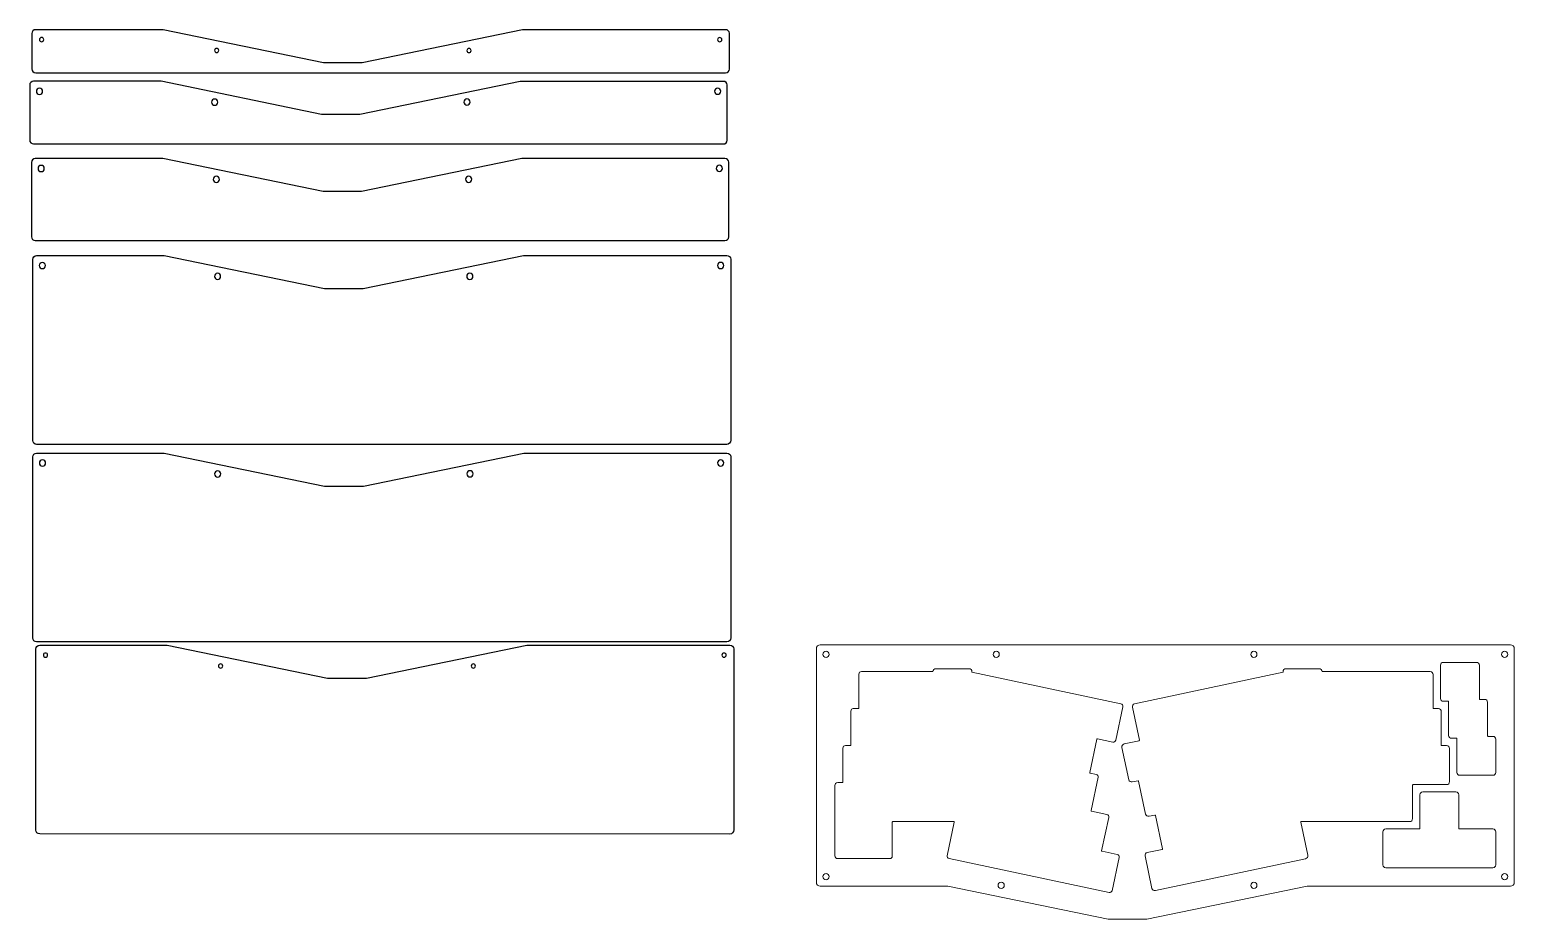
# Model space of a CAD drawing. Header units: centimetres. Extents: x -88.8 to -12.4, y -41.8 to 4.
import ezdxf

# ---------------------------------------------------------------- set-up
doc = ezdxf.new("R2010")
doc.units = ezdxf.units.CM
doc.header["$MEASUREMENT"] = 0
doc.layers.add('Layer 1', color=7, linetype='Continuous')

msp = doc.modelspace()

# ---------------------------------------------------------------- linework, layer by layer
at = {"layer": 'Layer 1', "lineweight": 25}
for points, knots in [([(-72.68833, 2.31883), (-72.68833, 2.31883), (-73.6784, 2.31883), (-73.6784, 2.31883), (-73.6784, 2.31883), (-81.92457, 4.01903), (-81.92457, 4.01903), (-81.92457, 4.01903), (-88.48814, 4.01903), (-88.48814, 4.01903), (-88.5986, 4.01903), (-88.68814, 3.93154), (-88.68814, 3.82109), (-88.68814, 3.82109), (-88.68814, 1.99517), (-88.68814, 1.99517), (-88.68814, 1.88471), (-88.5986, 1.80382), (-88.48814, 1.80379), (-88.48814, 1.80379), (-72.68833, 1.79868), (-72.68833, 1.79868)], [0, 0, 0, 0, 0.14285714, 0.14285714, 0.14285714, 0.28571429, 0.28571429, 0.28571429, 0.42857143, 0.42857143, 0.42857143, 0.57142857, 0.57142857, 0.57142857, 0.71428571, 0.71428571, 0.71428571, 0.85714286, 0.85714286, 0.85714286, 1, 1, 1, 1]), ([(-72.68833, 1.80122), (-72.68833, 1.80122), (-52.99933, 1.79612), (-52.99933, 1.79612), (-52.88887, 1.79612), (-52.79933, 1.8752), (-52.79933, 1.98565), (-52.79933, 1.98565), (-52.79933, 3.83296), (-52.79933, 3.83296), (-52.79933, 3.94342), (-52.88887, 4.01646), (-52.99933, 4.01646), (-52.99933, 4.01646), (-63.45217, 4.01647), (-63.45217, 4.01647), (-63.45217, 4.01647), (-71.69834, 2.31627), (-71.69834, 2.31627), (-71.69834, 2.31627), (-72.68833, 2.31628), (-72.68833, 2.31628)], [0, 0, 0, 0, 0.14285714, 0.14285714, 0.14285714, 0.28571429, 0.28571429, 0.28571429, 0.42857143, 0.42857143, 0.42857143, 0.57142857, 0.57142857, 0.57142857, 0.71428571, 0.71428571, 0.71428571, 0.85714286, 0.85714286, 0.85714286, 1, 1, 1, 1]), ([(-88.18812, 3.39834), (-88.18812, 3.39834), (-88.18812, 3.39834), (-88.18812, 3.39834), (-88.24862, 3.39834), (-88.29812, 3.44784), (-88.29812, 3.50834), (-88.29812, 3.50834), (-88.29812, 3.50834), (-88.29812, 3.50834), (-88.29812, 3.56884), (-88.24862, 3.61834), (-88.18812, 3.61834), (-88.18812, 3.61834), (-88.18812, 3.61834), (-88.18812, 3.61834), (-88.12762, 3.61834), (-88.07812, 3.56884), (-88.07812, 3.50834), (-88.07812, 3.50834), (-88.07812, 3.50834), (-88.07812, 3.50834), (-88.07812, 3.44784), (-88.12762, 3.39834), (-88.18812, 3.39834)], [0, 0, 0, 0, 0.125, 0.125, 0.125, 0.25, 0.25, 0.25, 0.375, 0.375, 0.375, 0.5, 0.5, 0.5, 0.625, 0.625, 0.625, 0.75, 0.75, 0.75, 0.875, 0.875, 0.875, 1, 1, 1, 1]), ([(-79.17839, 2.83863), (-79.17839, 2.83863), (-79.17839, 2.83863), (-79.17839, 2.83863), (-79.23889, 2.83863), (-79.28839, 2.88813), (-79.28839, 2.94863), (-79.28839, 2.94863), (-79.28839, 2.94863), (-79.28839, 2.94863), (-79.28839, 3.00913), (-79.23889, 3.05863), (-79.17839, 3.05863), (-79.17839, 3.05863), (-79.17839, 3.05863), (-79.17839, 3.05863), (-79.11789, 3.05863), (-79.06839, 3.00913), (-79.06839, 2.94863), (-79.06839, 2.94863), (-79.06839, 2.94863), (-79.06839, 2.94863), (-79.06839, 2.88813), (-79.11789, 2.83863), (-79.17839, 2.83863)], [0, 0, 0, 0, 0.125, 0.125, 0.125, 0.25, 0.25, 0.25, 0.375, 0.375, 0.375, 0.5, 0.5, 0.5, 0.625, 0.625, 0.625, 0.75, 0.75, 0.75, 0.875, 0.875, 0.875, 1, 1, 1, 1]), ([(-66.19833, 2.83607), (-66.19833, 2.83607), (-66.19833, 2.83607), (-66.19833, 2.83607), (-66.25883, 2.83607), (-66.30833, 2.88557), (-66.30833, 2.94607), (-66.30833, 2.94607), (-66.30833, 2.94607), (-66.30833, 2.94607), (-66.30833, 3.00656), (-66.25883, 3.05606), (-66.19833, 3.05606), (-66.19833, 3.05606), (-66.19833, 3.05607), (-66.19833, 3.05607), (-66.13783, 3.05607), (-66.08833, 3.00657), (-66.08833, 2.94607), (-66.08833, 2.94607), (-66.08833, 2.94607), (-66.08833, 2.94607), (-66.08833, 2.88558), (-66.13783, 2.83608), (-66.19833, 2.83608), (-66.19833, 2.83608), (-66.19833, 2.83607), (-66.19833, 2.83607)], [0, 0, 0, 0, 0.11111111, 0.11111111, 0.11111111, 0.22222222, 0.22222222, 0.22222222, 0.33333333, 0.33333333, 0.33333333, 0.44444444, 0.44444444, 0.44444444, 0.55555556, 0.55555556, 0.55555556, 0.66666667, 0.66666667, 0.66666667, 0.77777778, 0.77777778, 0.77777778, 0.88888889, 0.88888889, 0.88888889, 1, 1, 1, 1]), ([(-53.29932, 3.39578), (-53.29932, 3.39578), (-53.29932, 3.39578), (-53.29932, 3.39578), (-53.35982, 3.39578), (-53.40932, 3.44528), (-53.40932, 3.50578), (-53.40932, 3.50578), (-53.40932, 3.50578), (-53.40932, 3.50578), (-53.40932, 3.56628), (-53.35982, 3.61578), (-53.29932, 3.61578), (-53.29932, 3.61578), (-53.29932, 3.61578), (-53.29932, 3.61578), (-53.23882, 3.61578), (-53.18932, 3.56628), (-53.18932, 3.50578), (-53.18932, 3.50578), (-53.18932, 3.50578), (-53.18932, 3.50578), (-53.18932, 3.44528), (-53.23882, 3.39578), (-53.29932, 3.39578)], [0, 0, 0, 0, 0.125, 0.125, 0.125, 0.25, 0.25, 0.25, 0.375, 0.375, 0.375, 0.5, 0.5, 0.5, 0.625, 0.625, 0.625, 0.75, 0.75, 0.75, 0.875, 0.875, 0.875, 1, 1, 1, 1]), ([(-72.80019, -0.33979), (-72.80019, -0.33979), (-73.78926, -0.33978), (-73.78926, -0.33978), (-73.78926, -0.33978), (-82.03543, 1.36042), (-82.03543, 1.36042), (-82.03543, 1.36042), (-88.599, 1.36042), (-88.599, 1.36042), (-88.70946, 1.36042), (-88.799, 1.27293), (-88.799, 1.16248), (-88.799, 1.16248), (-88.799, -1.66348), (-88.799, -1.66348), (-88.799, -1.77394), (-88.70946, -1.85476), (-88.599, -1.85479), (-88.599, -1.85479), (-72.80019, -1.85988), (-72.80019, -1.85988)], [0, 0, 0, 0, 0.14285714, 0.14285714, 0.14285714, 0.28571429, 0.28571429, 0.28571429, 0.42857143, 0.42857143, 0.42857143, 0.57142857, 0.57142857, 0.57142857, 0.71428571, 0.71428571, 0.71428571, 0.85714286, 0.85714286, 0.85714286, 1, 1, 1, 1]), ([(-88.29483, 0.68836), (-88.29483, 0.68836), (-88.29483, 0.68836), (-88.29483, 0.68836), (-88.38283, 0.68836), (-88.45483, 0.76036), (-88.45483, 0.84836), (-88.45483, 0.84836), (-88.45483, 0.84836), (-88.45483, 0.84836), (-88.45483, 0.93636), (-88.38283, 1.00836), (-88.29483, 1.00836), (-88.29483, 1.00836), (-88.29483, 1.00836), (-88.29483, 1.00836), (-88.20683, 1.00836), (-88.13483, 0.93636), (-88.13483, 0.84836), (-88.13483, 0.84836), (-88.13483, 0.84836), (-88.13483, 0.84836), (-88.13483, 0.76036), (-88.20683, 0.68836), (-88.29483, 0.68836)], [0, 0, 0, 0, 0.125, 0.125, 0.125, 0.25, 0.25, 0.25, 0.375, 0.375, 0.375, 0.5, 0.5, 0.5, 0.625, 0.625, 0.625, 0.75, 0.75, 0.75, 0.875, 0.875, 0.875, 1, 1, 1, 1]), ([(-72.80251, -1.85787), (-72.80251, -1.85787), (-53.11351, -1.86297), (-53.11351, -1.86297), (-53.00305, -1.86297), (-52.91351, -1.78635), (-52.91351, -1.67589), (-52.91351, -1.67589), (-52.91351, 1.17384), (-52.91351, 1.17384), (-52.91351, 1.2843), (-53.00305, 1.35734), (-53.11351, 1.35734), (-53.11351, 1.35734), (-63.56635, 1.35734), (-63.56635, 1.35734), (-63.56635, 1.35734), (-71.81252, -0.34286), (-71.81252, -0.34286), (-71.81252, -0.34286), (-72.80251, -0.34286), (-72.80251, -0.34286)], [0, 0, 0, 0, 0.14285714, 0.14285714, 0.14285714, 0.28571429, 0.28571429, 0.28571429, 0.42857143, 0.42857143, 0.42857143, 0.57142857, 0.57142857, 0.57142857, 0.71428571, 0.71428571, 0.71428571, 0.85714286, 0.85714286, 0.85714286, 1, 1, 1, 1]), ([(-53.40615, 0.69152), (-53.40615, 0.69152), (-53.40615, 0.69152), (-53.40615, 0.69152), (-53.49415, 0.69152), (-53.56615, 0.76352), (-53.56615, 0.85152), (-53.56615, 0.85152), (-53.56615, 0.85152), (-53.56615, 0.85152), (-53.56615, 0.93952), (-53.49415, 1.01152), (-53.40615, 1.01152), (-53.40615, 1.01152), (-53.40615, 1.01152), (-53.40615, 1.01152), (-53.31815, 1.01152), (-53.24615, 0.93952), (-53.24615, 0.85152), (-53.24615, 0.85152), (-53.24615, 0.85152), (-53.24615, 0.85152), (-53.24615, 0.76352), (-53.31815, 0.69152), (-53.40615, 0.69152)], [0, 0, 0, 0, 0.125, 0.125, 0.125, 0.25, 0.25, 0.25, 0.375, 0.375, 0.375, 0.5, 0.5, 0.5, 0.625, 0.625, 0.625, 0.75, 0.75, 0.75, 0.875, 0.875, 0.875, 1, 1, 1, 1]), ([(-79.2851, 0.12865), (-79.2851, 0.12865), (-79.2851, 0.12865), (-79.2851, 0.12865), (-79.3731, 0.12865), (-79.4451, 0.20065), (-79.4451, 0.28865), (-79.4451, 0.28865), (-79.4451, 0.28865), (-79.4451, 0.28865), (-79.4451, 0.37665), (-79.3731, 0.44865), (-79.2851, 0.44865), (-79.2851, 0.44865), (-79.2851, 0.44865), (-79.2851, 0.44865), (-79.1971, 0.44865), (-79.1251, 0.37665), (-79.1251, 0.28865), (-79.1251, 0.28865), (-79.1251, 0.28865), (-79.1251, 0.28865), (-79.1251, 0.20065), (-79.1971, 0.12865), (-79.2851, 0.12865)], [0, 0, 0, 0, 0.125, 0.125, 0.125, 0.25, 0.25, 0.25, 0.375, 0.375, 0.375, 0.5, 0.5, 0.5, 0.625, 0.625, 0.625, 0.75, 0.75, 0.75, 0.875, 0.875, 0.875, 1, 1, 1, 1]), ([(-66.30516, 0.13181), (-66.30516, 0.13181), (-66.30516, 0.13181), (-66.30516, 0.13181), (-66.39316, 0.13181), (-66.46516, 0.20381), (-66.46516, 0.29181), (-66.46516, 0.29181), (-66.46516, 0.29181), (-66.46516, 0.29181), (-66.46516, 0.37981), (-66.39316, 0.45181), (-66.30516, 0.45181), (-66.30516, 0.45181), (-66.30516, 0.45181), (-66.30516, 0.45181), (-66.21716, 0.45181), (-66.14516, 0.37981), (-66.14516, 0.29181), (-66.14516, 0.29181), (-66.14516, 0.29181), (-66.14516, 0.29181), (-66.14516, 0.20381), (-66.21716, 0.13181), (-66.30516, 0.13181)], [0, 0, 0, 0, 0.125, 0.125, 0.125, 0.25, 0.25, 0.25, 0.375, 0.375, 0.375, 0.5, 0.5, 0.5, 0.625, 0.625, 0.625, 0.75, 0.75, 0.75, 0.875, 0.875, 0.875, 1, 1, 1, 1]), ([(-72.71294, -4.31499), (-72.71294, -4.31499), (-73.70203, -4.31499), (-73.70203, -4.31499), (-73.70203, -4.31499), (-81.9482, -2.6148), (-81.9482, -2.6148), (-81.9482, -2.6148), (-88.51177, -2.6148), (-88.51177, -2.6148), (-88.62223, -2.6148), (-88.71177, -2.70229), (-88.71177, -2.81274), (-88.71177, -2.81274), (-88.71177, -6.63873), (-88.71177, -6.63873), (-88.71177, -6.74919), (-88.62223, -6.83), (-88.51177, -6.83003), (-88.51177, -6.83003), (-72.71294, -6.83513), (-72.71294, -6.83513)], [0, 0, 0, 0, 0.14285714, 0.14285714, 0.14285714, 0.28571429, 0.28571429, 0.28571429, 0.42857143, 0.42857143, 0.42857143, 0.57142857, 0.57142857, 0.57142857, 0.71428571, 0.71428571, 0.71428571, 0.85714286, 0.85714286, 0.85714286, 1, 1, 1, 1]), ([(-88.20759, -3.28686), (-88.20759, -3.28686), (-88.20759, -3.28686), (-88.20759, -3.28686), (-88.29559, -3.28686), (-88.36759, -3.21486), (-88.36759, -3.12686), (-88.36759, -3.12686), (-88.36759, -3.12686), (-88.36759, -3.12686), (-88.36759, -3.03886), (-88.29559, -2.96686), (-88.20759, -2.96686), (-88.20759, -2.96686), (-88.20759, -2.96686), (-88.20759, -2.96686), (-88.11959, -2.96686), (-88.04759, -3.03886), (-88.04759, -3.12686), (-88.04759, -3.12686), (-88.04759, -3.12686), (-88.04759, -3.12686), (-88.04759, -3.21486), (-88.11959, -3.28686), (-88.20759, -3.28686)], [0, 0, 0, 0, 0.125, 0.125, 0.125, 0.25, 0.25, 0.25, 0.375, 0.375, 0.375, 0.5, 0.5, 0.5, 0.625, 0.625, 0.625, 0.75, 0.75, 0.75, 0.875, 0.875, 0.875, 1, 1, 1, 1]), ([(-72.71294, -6.83513), (-72.71294, -6.83513), (-53.03274, -6.83606), (-53.03274, -6.83606), (-52.92228, -6.83606), (-52.83274, -6.75942), (-52.83274, -6.64896), (-52.83274, -6.64896), (-52.83274, -2.79922), (-52.83274, -2.79922), (-52.83274, -2.68876), (-52.92228, -2.61572), (-53.03274, -2.61572), (-53.03274, -2.61572), (-63.48559, -2.61572), (-63.48559, -2.61572), (-63.48559, -2.61572), (-71.73176, -4.31592), (-71.73176, -4.31592), (-71.73176, -4.31592), (-72.72389, -4.31499), (-72.72389, -4.31499)], [0, 0, 0, 0, 0.14285714, 0.14285714, 0.14285714, 0.28571429, 0.28571429, 0.28571429, 0.42857143, 0.42857143, 0.42857143, 0.57142857, 0.57142857, 0.57142857, 0.71428571, 0.71428571, 0.71428571, 0.85714286, 0.85714286, 0.85714286, 1, 1, 1, 1]), ([(-53.31891, -3.2837), (-53.31891, -3.2837), (-53.31891, -3.2837), (-53.31891, -3.2837), (-53.40691, -3.2837), (-53.47891, -3.2117), (-53.47891, -3.1237), (-53.47891, -3.1237), (-53.47891, -3.1237), (-53.47891, -3.1237), (-53.47891, -3.0357), (-53.40691, -2.9637), (-53.31891, -2.9637), (-53.31891, -2.9637), (-53.31891, -2.9637), (-53.31891, -2.9637), (-53.23091, -2.9637), (-53.15891, -3.0357), (-53.15891, -3.1237), (-53.15891, -3.1237), (-53.15891, -3.1237), (-53.15891, -3.1237), (-53.15891, -3.2117), (-53.23091, -3.2837), (-53.31891, -3.2837)], [0, 0, 0, 0, 0.125, 0.125, 0.125, 0.25, 0.25, 0.25, 0.375, 0.375, 0.375, 0.5, 0.5, 0.5, 0.625, 0.625, 0.625, 0.75, 0.75, 0.75, 0.875, 0.875, 0.875, 1, 1, 1, 1]), ([(-79.19786, -3.84657), (-79.19786, -3.84657), (-79.19786, -3.84657), (-79.19786, -3.84657), (-79.28586, -3.84657), (-79.35786, -3.77457), (-79.35786, -3.68657), (-79.35786, -3.68657), (-79.35786, -3.68657), (-79.35786, -3.68657), (-79.35786, -3.59857), (-79.28586, -3.52657), (-79.19786, -3.52657), (-79.19786, -3.52657), (-79.19786, -3.52657), (-79.19786, -3.52657), (-79.10986, -3.52657), (-79.03786, -3.59857), (-79.03786, -3.68657), (-79.03786, -3.68657), (-79.03786, -3.68657), (-79.03786, -3.68657), (-79.03786, -3.77457), (-79.10986, -3.84657), (-79.19786, -3.84657)], [0, 0, 0, 0, 0.125, 0.125, 0.125, 0.25, 0.25, 0.25, 0.375, 0.375, 0.375, 0.5, 0.5, 0.5, 0.625, 0.625, 0.625, 0.75, 0.75, 0.75, 0.875, 0.875, 0.875, 1, 1, 1, 1]), ([(-66.21792, -3.84341), (-66.21792, -3.84341), (-66.21792, -3.84341), (-66.21792, -3.84341), (-66.30592, -3.84341), (-66.37792, -3.77141), (-66.37792, -3.68341), (-66.37792, -3.68341), (-66.37792, -3.68341), (-66.37792, -3.68341), (-66.37792, -3.59541), (-66.30592, -3.52341), (-66.21792, -3.52341), (-66.21792, -3.52341), (-66.21792, -3.52341), (-66.21792, -3.52341), (-66.12992, -3.52341), (-66.05792, -3.59541), (-66.05792, -3.68341), (-66.05792, -3.68341), (-66.05792, -3.68341), (-66.05792, -3.68341), (-66.05792, -3.77141), (-66.12992, -3.84341), (-66.21792, -3.84341)], [0, 0, 0, 0, 0.125, 0.125, 0.125, 0.25, 0.25, 0.25, 0.375, 0.375, 0.375, 0.5, 0.5, 0.5, 0.625, 0.625, 0.625, 0.75, 0.75, 0.75, 0.875, 0.875, 0.875, 1, 1, 1, 1]), ([(-52.93579, -17.33164), (-52.82533, -17.33166), (-52.73579, -17.22746), (-52.73579, -17.117), (-52.73579, -17.117), (-52.73579, -7.79477), (-52.73579, -7.79477), (-52.73579, -7.68431), (-52.82533, -7.61127), (-52.93579, -7.61127), (-52.93579, -7.61127), (-63.38863, -7.61126), (-63.38863, -7.61126), (-63.38863, -7.61126), (-71.6348, -9.31146), (-71.6348, -9.31146), (-71.6348, -9.31146), (-73.6348, -9.31146), (-73.6348, -9.31146), (-73.6348, -9.31146), (-81.88097, -7.61126), (-81.88097, -7.61126), (-81.88097, -7.61126), (-88.44453, -7.61126), (-88.44453, -7.61126), (-88.55499, -7.61126), (-88.64453, -7.69875), (-88.64453, -7.8092), (-88.64453, -7.8092), (-88.64453, -17.12562), (-88.64453, -17.12562), (-88.64453, -17.23608), (-88.55499, -17.32652), (-88.44453, -17.32654), (-88.44453, -17.32654), (-52.93579, -17.33164), (-52.93579, -17.33164)], [0, 0, 0, 0, 0.08333333, 0.08333333, 0.08333333, 0.16666667, 0.16666667, 0.16666667, 0.25, 0.25, 0.25, 0.33333333, 0.33333333, 0.33333333, 0.41666667, 0.41666667, 0.41666667, 0.5, 0.5, 0.5, 0.58333333, 0.58333333, 0.58333333, 0.66666667, 0.66666667, 0.66666667, 0.75, 0.75, 0.75, 0.83333333, 0.83333333, 0.83333333, 0.91666667, 0.91666667, 0.91666667, 1, 1, 1, 1]), ([(-88.14452, -8.28195), (-88.14452, -8.28195), (-88.14452, -8.28195), (-88.14452, -8.28195), (-88.23252, -8.28195), (-88.30452, -8.20995), (-88.30452, -8.12195), (-88.30452, -8.12195), (-88.30452, -8.12195), (-88.30452, -8.12195), (-88.30452, -8.03395), (-88.23252, -7.96195), (-88.14452, -7.96195), (-88.14452, -7.96195), (-88.14452, -7.96195), (-88.14452, -7.96195), (-88.05652, -7.96195), (-87.98452, -8.03395), (-87.98452, -8.12195), (-87.98452, -8.12195), (-87.98452, -8.12195), (-87.98452, -8.12195), (-87.98452, -8.20995), (-88.05652, -8.28195), (-88.14452, -8.28195)], [0, 0, 0, 0, 0.125, 0.125, 0.125, 0.25, 0.25, 0.25, 0.375, 0.375, 0.375, 0.5, 0.5, 0.5, 0.625, 0.625, 0.625, 0.75, 0.75, 0.75, 0.875, 0.875, 0.875, 1, 1, 1, 1]), ([(-53.25584, -8.27879), (-53.25584, -8.27879), (-53.25584, -8.27879), (-53.25584, -8.27879), (-53.34384, -8.27879), (-53.41584, -8.20679), (-53.41584, -8.11879), (-53.41584, -8.11879), (-53.41584, -8.11879), (-53.41584, -8.11879), (-53.41584, -8.03079), (-53.34384, -7.95879), (-53.25584, -7.95879), (-53.25584, -7.95879), (-53.25584, -7.95879), (-53.25584, -7.95879), (-53.16784, -7.95879), (-53.09584, -8.03079), (-53.09584, -8.11879), (-53.09584, -8.11879), (-53.09584, -8.11879), (-53.09584, -8.11879), (-53.09584, -8.20679), (-53.16784, -8.27879), (-53.25584, -8.27879)], [0, 0, 0, 0, 0.125, 0.125, 0.125, 0.25, 0.25, 0.25, 0.375, 0.375, 0.375, 0.5, 0.5, 0.5, 0.625, 0.625, 0.625, 0.75, 0.75, 0.75, 0.875, 0.875, 0.875, 1, 1, 1, 1]), ([(-79.13479, -8.84166), (-79.13479, -8.84166), (-79.13479, -8.84166), (-79.13479, -8.84166), (-79.22279, -8.84166), (-79.29479, -8.76966), (-79.29479, -8.68166), (-79.29479, -8.68166), (-79.29479, -8.68166), (-79.29479, -8.68166), (-79.29479, -8.59366), (-79.22279, -8.52166), (-79.13479, -8.52166), (-79.13479, -8.52166), (-79.13479, -8.52166), (-79.13479, -8.52166), (-79.04679, -8.52166), (-78.97479, -8.59366), (-78.97479, -8.68166), (-78.97479, -8.68166), (-78.97479, -8.68166), (-78.97479, -8.68166), (-78.97479, -8.76966), (-79.04679, -8.84166), (-79.13479, -8.84166)], [0, 0, 0, 0, 0.125, 0.125, 0.125, 0.25, 0.25, 0.25, 0.375, 0.375, 0.375, 0.5, 0.5, 0.5, 0.625, 0.625, 0.625, 0.75, 0.75, 0.75, 0.875, 0.875, 0.875, 1, 1, 1, 1]), ([(-66.15485, -8.8385), (-66.15485, -8.8385), (-66.15485, -8.8385), (-66.15485, -8.8385), (-66.24285, -8.8385), (-66.31485, -8.7665), (-66.31485, -8.6785), (-66.31485, -8.6785), (-66.31485, -8.6785), (-66.31485, -8.6785), (-66.31485, -8.5905), (-66.24285, -8.5185), (-66.15485, -8.5185), (-66.15485, -8.5185), (-66.15485, -8.5185), (-66.15485, -8.5185), (-66.06685, -8.5185), (-65.99485, -8.5905), (-65.99485, -8.6785), (-65.99485, -8.6785), (-65.99485, -8.6785), (-65.99485, -8.6785), (-65.99485, -8.7665), (-66.06685, -8.8385), (-66.15485, -8.8385)], [0, 0, 0, 0, 0.125, 0.125, 0.125, 0.25, 0.25, 0.25, 0.375, 0.375, 0.375, 0.5, 0.5, 0.5, 0.625, 0.625, 0.625, 0.75, 0.75, 0.75, 0.875, 0.875, 0.875, 1, 1, 1, 1]), ([(-52.93148, -27.49763), (-52.82102, -27.49765), (-52.73148, -27.39345), (-52.73148, -27.28299), (-52.73148, -27.28299), (-52.73148, -17.96077), (-52.73148, -17.96077), (-52.73148, -17.85031), (-52.82102, -17.77727), (-52.93148, -17.77727), (-52.93148, -17.77727), (-63.38432, -17.77727), (-63.38432, -17.77727), (-63.38432, -17.77727), (-71.63049, -19.47747), (-71.63049, -19.47747), (-71.63049, -19.47747), (-73.63048, -19.47747), (-73.63048, -19.47747), (-73.63048, -19.47747), (-81.87665, -17.77727), (-81.87665, -17.77727), (-81.87665, -17.77727), (-88.44022, -17.77727), (-88.44022, -17.77727), (-88.55068, -17.77727), (-88.64022, -17.86476), (-88.64022, -17.97521), (-88.64022, -17.97521), (-88.64022, -27.29162), (-88.64022, -27.29162), (-88.64022, -27.40208), (-88.55068, -27.49252), (-88.44022, -27.49254), (-88.44022, -27.49254), (-52.93148, -27.49763), (-52.93148, -27.49763)], [0, 0, 0, 0, 0.08333333, 0.08333333, 0.08333333, 0.16666667, 0.16666667, 0.16666667, 0.25, 0.25, 0.25, 0.33333333, 0.33333333, 0.33333333, 0.41666667, 0.41666667, 0.41666667, 0.5, 0.5, 0.5, 0.58333333, 0.58333333, 0.58333333, 0.66666667, 0.66666667, 0.66666667, 0.75, 0.75, 0.75, 0.83333333, 0.83333333, 0.83333333, 0.91666667, 0.91666667, 0.91666667, 1, 1, 1, 1]), ([(-88.1402, -18.44795), (-88.1402, -18.44795), (-88.1402, -18.44795), (-88.1402, -18.44795), (-88.2282, -18.44795), (-88.3002, -18.37595), (-88.3002, -18.28795), (-88.3002, -18.28795), (-88.3002, -18.28795), (-88.3002, -18.28795), (-88.3002, -18.19995), (-88.2282, -18.12795), (-88.1402, -18.12795), (-88.1402, -18.12795), (-88.1402, -18.12795), (-88.1402, -18.12795), (-88.0522, -18.12795), (-87.9802, -18.19995), (-87.9802, -18.28795), (-87.9802, -18.28795), (-87.9802, -18.28795), (-87.9802, -18.28795), (-87.9802, -18.37595), (-88.0522, -18.44795), (-88.1402, -18.44795)], [0, 0, 0, 0, 0.125, 0.125, 0.125, 0.25, 0.25, 0.25, 0.375, 0.375, 0.375, 0.5, 0.5, 0.5, 0.625, 0.625, 0.625, 0.75, 0.75, 0.75, 0.875, 0.875, 0.875, 1, 1, 1, 1]), ([(-53.25152, -18.44479), (-53.25152, -18.44479), (-53.25152, -18.44479), (-53.25152, -18.44479), (-53.33952, -18.44479), (-53.41152, -18.37279), (-53.41152, -18.28479), (-53.41152, -18.28479), (-53.41152, -18.28479), (-53.41152, -18.28479), (-53.41152, -18.19679), (-53.33952, -18.12479), (-53.25152, -18.12479), (-53.25152, -18.12479), (-53.25152, -18.12479), (-53.25152, -18.12479), (-53.16352, -18.12479), (-53.09152, -18.19679), (-53.09152, -18.28479), (-53.09152, -18.28479), (-53.09152, -18.28479), (-53.09152, -18.28479), (-53.09152, -18.37279), (-53.16352, -18.44479), (-53.25152, -18.44479)], [0, 0, 0, 0, 0.125, 0.125, 0.125, 0.25, 0.25, 0.25, 0.375, 0.375, 0.375, 0.5, 0.5, 0.5, 0.625, 0.625, 0.625, 0.75, 0.75, 0.75, 0.875, 0.875, 0.875, 1, 1, 1, 1]), ([(-79.13047, -19.00766), (-79.13047, -19.00766), (-79.13047, -19.00766), (-79.13047, -19.00766), (-79.21847, -19.00766), (-79.29047, -18.93566), (-79.29047, -18.84766), (-79.29047, -18.84766), (-79.29047, -18.84766), (-79.29047, -18.84766), (-79.29047, -18.75966), (-79.21847, -18.68766), (-79.13047, -18.68766), (-79.13047, -18.68766), (-79.13047, -18.68766), (-79.13047, -18.68766), (-79.04247, -18.68766), (-78.97047, -18.75966), (-78.97047, -18.84766), (-78.97047, -18.84766), (-78.97047, -18.84766), (-78.97047, -18.84766), (-78.97047, -18.93566), (-79.04247, -19.00766), (-79.13047, -19.00766)], [0, 0, 0, 0, 0.125, 0.125, 0.125, 0.25, 0.25, 0.25, 0.375, 0.375, 0.375, 0.5, 0.5, 0.5, 0.625, 0.625, 0.625, 0.75, 0.75, 0.75, 0.875, 0.875, 0.875, 1, 1, 1, 1]), ([(-66.15053, -19.0045), (-66.15053, -19.0045), (-66.15053, -19.0045), (-66.15053, -19.0045), (-66.23853, -19.0045), (-66.31053, -18.9325), (-66.31053, -18.8445), (-66.31053, -18.8445), (-66.31053, -18.8445), (-66.31053, -18.8445), (-66.31053, -18.7565), (-66.23853, -18.6845), (-66.15053, -18.6845), (-66.15053, -18.6845), (-66.15053, -18.6845), (-66.15053, -18.6845), (-66.06253, -18.6845), (-65.99053, -18.7565), (-65.99053, -18.8445), (-65.99053, -18.8445), (-65.99053, -18.8445), (-65.99053, -18.8445), (-65.99053, -18.9325), (-66.06253, -19.0045), (-66.15053, -19.0045)], [0, 0, 0, 0, 0.125, 0.125, 0.125, 0.25, 0.25, 0.25, 0.375, 0.375, 0.375, 0.5, 0.5, 0.5, 0.625, 0.625, 0.625, 0.75, 0.75, 0.75, 0.875, 0.875, 0.875, 1, 1, 1, 1]), ([(-52.77705, -37.38706), (-52.66659, -37.38708), (-52.57705, -37.28288), (-52.57705, -37.17242), (-52.57705, -37.17242), (-52.57705, -27.85019), (-52.57705, -27.85019), (-52.57705, -27.73973), (-52.66659, -27.66669), (-52.77705, -27.66669), (-52.77705, -27.66669), (-63.22989, -27.66669), (-63.22989, -27.66669), (-63.22989, -27.66669), (-71.47606, -29.36689), (-71.47606, -29.36689), (-71.47606, -29.36689), (-73.47605, -29.36689), (-73.47605, -29.36689), (-73.47605, -29.36689), (-81.72222, -27.66669), (-81.72222, -27.66669), (-81.72222, -27.66669), (-88.28579, -27.66669), (-88.28579, -27.66669), (-88.39625, -27.66669), (-88.48579, -27.75418), (-88.48579, -27.86463), (-88.48579, -27.86463), (-88.48579, -37.18105), (-88.48579, -37.18105), (-88.48579, -37.29151), (-88.39625, -37.38195), (-88.28579, -37.38197), (-88.28579, -37.38197), (-52.77705, -37.38706), (-52.77705, -37.38706)], [0, 0, 0, 0, 0.08333333, 0.08333333, 0.08333333, 0.16666667, 0.16666667, 0.16666667, 0.25, 0.25, 0.25, 0.33333333, 0.33333333, 0.33333333, 0.41666667, 0.41666667, 0.41666667, 0.5, 0.5, 0.5, 0.58333333, 0.58333333, 0.58333333, 0.66666667, 0.66666667, 0.66666667, 0.75, 0.75, 0.75, 0.83333333, 0.83333333, 0.83333333, 0.91666667, 0.91666667, 0.91666667, 1, 1, 1, 1]), ([(-87.98577, -28.28737), (-87.98577, -28.28737), (-87.98577, -28.28737), (-87.98577, -28.28737), (-88.04627, -28.28737), (-88.09577, -28.23787), (-88.09577, -28.17737), (-88.09577, -28.17737), (-88.09577, -28.17737), (-88.09577, -28.17737), (-88.09577, -28.11687), (-88.04627, -28.06737), (-87.98577, -28.06737), (-87.98577, -28.06737), (-87.98577, -28.06737), (-87.98577, -28.06737), (-87.92527, -28.06737), (-87.87577, -28.11687), (-87.87577, -28.17737), (-87.87577, -28.17737), (-87.87577, -28.17737), (-87.87577, -28.17737), (-87.87577, -28.23787), (-87.92527, -28.28737), (-87.98577, -28.28737)], [0, 0, 0, 0, 0.125, 0.125, 0.125, 0.25, 0.25, 0.25, 0.375, 0.375, 0.375, 0.5, 0.5, 0.5, 0.625, 0.625, 0.625, 0.75, 0.75, 0.75, 0.875, 0.875, 0.875, 1, 1, 1, 1]), ([(-53.07704, -28.28737), (-53.07704, -28.28737), (-53.07704, -28.28737), (-53.07704, -28.28737), (-53.13754, -28.28737), (-53.18704, -28.23787), (-53.18704, -28.17737), (-53.18704, -28.17737), (-53.18704, -28.17737), (-53.18704, -28.17737), (-53.18704, -28.11687), (-53.13754, -28.06737), (-53.07704, -28.06737), (-53.07704, -28.06737), (-53.07704, -28.06737), (-53.07704, -28.06737), (-53.01654, -28.06737), (-52.96704, -28.11687), (-52.96704, -28.17737), (-52.96704, -28.17737), (-52.96704, -28.17737), (-52.96704, -28.17737), (-52.96704, -28.23787), (-53.01654, -28.28737), (-53.07704, -28.28737)], [0, 0, 0, 0, 0.125, 0.125, 0.125, 0.25, 0.25, 0.25, 0.375, 0.375, 0.375, 0.5, 0.5, 0.5, 0.625, 0.625, 0.625, 0.75, 0.75, 0.75, 0.875, 0.875, 0.875, 1, 1, 1, 1]), ([(-78.97604, -28.84708), (-78.97604, -28.84708), (-78.97604, -28.84708), (-78.97604, -28.84708), (-79.03654, -28.84708), (-79.08604, -28.79758), (-79.08604, -28.73708), (-79.08604, -28.73708), (-79.08604, -28.73708), (-79.08604, -28.73708), (-79.08604, -28.67658), (-79.03654, -28.62708), (-78.97604, -28.62708), (-78.97604, -28.62708), (-78.97604, -28.62708), (-78.97604, -28.62708), (-78.91554, -28.62708), (-78.86604, -28.67658), (-78.86604, -28.73708), (-78.86604, -28.73708), (-78.86604, -28.73708), (-78.86604, -28.73708), (-78.86604, -28.79758), (-78.91554, -28.84708), (-78.97604, -28.84708)], [0, 0, 0, 0, 0.125, 0.125, 0.125, 0.25, 0.25, 0.25, 0.375, 0.375, 0.375, 0.5, 0.5, 0.5, 0.625, 0.625, 0.625, 0.75, 0.75, 0.75, 0.875, 0.875, 0.875, 1, 1, 1, 1]), ([(-65.97604, -28.84708), (-65.97604, -28.84708), (-65.97604, -28.84708), (-65.97604, -28.84708), (-66.03654, -28.84708), (-66.08604, -28.79758), (-66.08604, -28.73708), (-66.08604, -28.73708), (-66.08604, -28.73708), (-66.08604, -28.73708), (-66.08604, -28.67658), (-66.03654, -28.62708), (-65.97604, -28.62708), (-65.97604, -28.62708), (-65.97604, -28.62708), (-65.97604, -28.62708), (-65.91554, -28.62708), (-65.86604, -28.67658), (-65.86604, -28.73708), (-65.86604, -28.73708), (-65.86604, -28.73708), (-65.86604, -28.73708), (-65.86604, -28.79758), (-65.91554, -28.84708), (-65.97604, -28.84708)], [0, 0, 0, 0, 0.125, 0.125, 0.125, 0.25, 0.25, 0.25, 0.375, 0.375, 0.375, 0.5, 0.5, 0.5, 0.625, 0.625, 0.625, 0.75, 0.75, 0.75, 0.875, 0.875, 0.875, 1, 1, 1, 1])]:
    msp.add_open_spline(points, degree=3, knots=knots, dxfattribs=at)
at = {"layer": 'Layer 1', "lineweight": 9}
for points, knots in [([(-12.61988, -27.63942), (-12.50942, -27.63942), (-12.41988, -27.72896), (-12.41988, -27.83942), (-12.41988, -27.83942), (-12.41988, -39.87517), (-12.41988, -39.87517), (-12.41988, -39.98563), (-12.50942, -40.07517), (-12.61988, -40.07517), (-12.61988, -40.07517), (-23.07272, -40.07517), (-23.07272, -40.07517), (-23.07272, -40.07517), (-31.31887, -41.77537), (-31.31887, -41.77537), (-31.31887, -41.77537), (-33.31887, -41.77537), (-33.31887, -41.77537), (-33.31887, -41.77537), (-41.56504, -40.07517), (-41.56504, -40.07517), (-41.56504, -40.07517), (-48.12861, -40.07517), (-48.12861, -40.07517), (-48.23907, -40.07517), (-48.32861, -39.98563), (-48.32861, -39.87517), (-48.32861, -39.87517), (-48.32861, -27.83942), (-48.32861, -27.83942), (-48.32861, -27.72896), (-48.23907, -27.63942), (-48.12861, -27.63942), (-48.12861, -27.63942), (-12.61988, -27.63942), (-12.61988, -27.63942)], [0, 0, 0, 0, 0.08333333, 0.08333333, 0.08333333, 0.16666667, 0.16666667, 0.16666667, 0.25, 0.25, 0.25, 0.33333333, 0.33333333, 0.33333333, 0.41666667, 0.41666667, 0.41666667, 0.5, 0.5, 0.5, 0.58333333, 0.58333333, 0.58333333, 0.66666667, 0.66666667, 0.66666667, 0.75, 0.75, 0.75, 0.83333333, 0.83333333, 0.83333333, 0.91666667, 0.91666667, 0.91666667, 1, 1, 1, 1]), ([(-47.82861, -28.29942), (-47.82861, -28.29942), (-47.82861, -28.29942), (-47.82861, -28.29942), (-47.91661, -28.29942), (-47.98861, -28.22742), (-47.98861, -28.13942), (-47.98861, -28.13942), (-47.98861, -28.13942), (-47.98861, -28.13942), (-47.98861, -28.05142), (-47.91661, -27.97942), (-47.82861, -27.97942), (-47.82861, -27.97942), (-47.82861, -27.97942), (-47.82861, -27.97942), (-47.74061, -27.97942), (-47.66861, -28.05142), (-47.66861, -28.13942), (-47.66861, -28.13942), (-47.66861, -28.13942), (-47.66861, -28.13942), (-47.66861, -28.22742), (-47.74061, -28.29942), (-47.82861, -28.29942)], [0, 0, 0, 0, 0.125, 0.125, 0.125, 0.25, 0.25, 0.25, 0.375, 0.375, 0.375, 0.5, 0.5, 0.5, 0.625, 0.625, 0.625, 0.75, 0.75, 0.75, 0.875, 0.875, 0.875, 1, 1, 1, 1]), ([(-39.07511, -28.29942), (-39.07511, -28.29942), (-39.07511, -28.29942), (-39.07511, -28.29942), (-39.16311, -28.29942), (-39.23511, -28.22742), (-39.23511, -28.13942), (-39.23511, -28.13942), (-39.23511, -28.13942), (-39.23511, -28.13942), (-39.23511, -28.05142), (-39.16311, -27.97942), (-39.07511, -27.97942), (-39.07511, -27.97942), (-39.07511, -27.97942), (-39.07511, -27.97942), (-38.98711, -27.97942), (-38.91511, -28.05142), (-38.91511, -28.13942), (-38.91511, -28.13942), (-38.91511, -28.13942), (-38.91511, -28.13942), (-38.91511, -28.22742), (-38.98711, -28.29942), (-39.07511, -28.29942)], [0, 0, 0, 0, 0.125, 0.125, 0.125, 0.25, 0.25, 0.25, 0.375, 0.375, 0.375, 0.5, 0.5, 0.5, 0.625, 0.625, 0.625, 0.75, 0.75, 0.75, 0.875, 0.875, 0.875, 1, 1, 1, 1]), ([(-25.81888, -28.29942), (-25.81888, -28.29942), (-25.81888, -28.29942), (-25.81888, -28.29942), (-25.90688, -28.29942), (-25.97888, -28.22742), (-25.97888, -28.13942), (-25.97888, -28.13942), (-25.97888, -28.13942), (-25.97888, -28.13942), (-25.97888, -28.05142), (-25.90688, -27.97942), (-25.81888, -27.97942), (-25.81888, -27.97942), (-25.81888, -27.97942), (-25.81888, -27.97942), (-25.73088, -27.97942), (-25.65888, -28.05142), (-25.65888, -28.13942), (-25.65888, -28.13942), (-25.65888, -28.13942), (-25.65888, -28.13942), (-25.65888, -28.22742), (-25.73088, -28.29942), (-25.81888, -28.29942)], [0, 0, 0, 0, 0.125, 0.125, 0.125, 0.25, 0.25, 0.25, 0.375, 0.375, 0.375, 0.5, 0.5, 0.5, 0.625, 0.625, 0.625, 0.75, 0.75, 0.75, 0.875, 0.875, 0.875, 1, 1, 1, 1]), ([(-12.91988, -28.29942), (-12.91988, -28.29942), (-12.91988, -28.29942), (-12.91988, -28.29942), (-13.00788, -28.29942), (-13.07988, -28.22742), (-13.07988, -28.13942), (-13.07988, -28.13942), (-13.07988, -28.13942), (-13.07988, -28.13942), (-13.07988, -28.05142), (-13.00788, -27.97942), (-12.91988, -27.97942), (-12.91988, -27.97942), (-12.91988, -27.97942), (-12.91988, -27.97942), (-12.83188, -27.97942), (-12.75988, -28.05142), (-12.75988, -28.13942), (-12.75988, -28.13942), (-12.75988, -28.13942), (-12.75988, -28.13942), (-12.75988, -28.22742), (-12.83188, -28.29942), (-12.91988, -28.29942)], [0, 0, 0, 0, 0.125, 0.125, 0.125, 0.25, 0.25, 0.25, 0.375, 0.375, 0.375, 0.5, 0.5, 0.5, 0.625, 0.625, 0.625, 0.75, 0.75, 0.75, 0.875, 0.875, 0.875, 1, 1, 1, 1]), ([(-46.1632, -30.92887), (-46.1632, -30.92887), (-46.42958, -30.92892), (-46.42958, -30.92892), (-46.49863, -30.92893), (-46.55461, -30.98492), (-46.55461, -31.05397), (-46.55461, -31.05397), (-46.55461, -32.8084), (-46.55461, -32.8084), (-46.55461, -32.82248), (-46.56602, -32.83389), (-46.5801, -32.8339), (-46.5801, -32.8339), (-46.8361, -32.83392), (-46.8361, -32.83392), (-46.90516, -32.83393), (-46.96114, -32.88991), (-46.96114, -32.95896), (-46.96114, -32.95896), (-46.96114, -34.71413), (-46.96114, -34.71413), (-46.96114, -34.72778), (-46.9722, -34.73884), (-46.98585, -34.73884), (-46.98585, -34.73884), (-47.22858, -34.73888), (-47.22858, -34.73888), (-47.31143, -34.73888), (-47.37858, -34.80604), (-47.37858, -34.88888), (-47.37858, -34.88888), (-47.37761, -38.49892), (-47.37761, -38.49892), (-47.37761, -38.58176), (-47.31045, -38.64892), (-47.22761, -38.64892), (-47.22761, -38.64892), (-44.54514, -38.64892), (-44.54514, -38.64892), (-44.47609, -38.64892), (-44.42011, -38.59294), (-44.42011, -38.52389), (-44.42011, -38.52389), (-44.42011, -36.76905), (-44.42011, -36.76905), (-44.42011, -36.75515), (-44.40884, -36.74388), (-44.39495, -36.74388), (-44.39495, -36.74388), (-41.25598, -36.74392), (-41.25598, -36.74392), (-41.23998, -36.74392), (-41.22804, -36.75866), (-41.23137, -36.77432), (-41.23137, -36.77432), (-41.59835, -38.50083), (-41.59835, -38.50083), (-41.61271, -38.56838), (-41.56959, -38.63477), (-41.50205, -38.64913), (-41.50205, -38.64913), (-33.26366, -40.40025), (-33.26366, -40.40025), (-33.19612, -40.41461), (-33.12972, -40.37149), (-33.11537, -40.30394), (-33.11537, -40.30394), (-32.7505, -38.58736), (-32.7505, -38.58736), (-32.73614, -38.51982), (-32.77926, -38.45342), (-32.8468, -38.43906), (-32.8468, -38.43906), (-33.63175, -38.27222), (-33.63175, -38.27222), (-33.64525, -38.26935), (-33.65386, -38.25609), (-33.65099, -38.24259), (-33.65099, -38.24259), (-33.28611, -36.52596), (-33.28611, -36.52596), (-33.27175, -36.45841), (-33.31487, -36.39202), (-33.38241, -36.37766), (-33.38241, -36.37766), (-34.16689, -36.21092), (-34.16689, -36.21092), (-34.18064, -36.20799), (-34.18942, -36.19447), (-34.1865, -36.18072), (-34.1865, -36.18072), (-33.82172, -34.46455), (-33.82172, -34.46455), (-33.80736, -34.397), (-33.85048, -34.33061), (-33.91802, -34.31625), (-33.91802, -34.31625), (-34.23757, -34.24833), (-34.23757, -34.24833), (-34.25082, -34.24552), (-34.25928, -34.23249), (-34.25646, -34.21925), (-34.25646, -34.21925), (-33.89143, -32.50189), (-33.89143, -32.50189), (-33.88858, -32.48851), (-33.87544, -32.47998), (-33.86206, -32.48282), (-33.86206, -32.48282), (-33.07688, -32.64971), (-33.07688, -32.64971), (-33.00934, -32.66407), (-32.94295, -32.62095), (-32.92859, -32.55341), (-32.92859, -32.55341), (-32.56372, -30.83682), (-32.56372, -30.83682), (-32.54936, -30.76928), (-32.59248, -30.70288), (-32.66002, -30.68853), (-32.66002, -30.68853), (-40.32336, -29.05963), (-40.32336, -29.05963), (-40.32336, -29.05963), (-40.32336, -29.02388), (-40.32336, -29.02388), (-40.32336, -28.94104), (-40.39052, -28.87388), (-40.47336, -28.87388), (-40.47336, -28.87388), (-42.17836, -28.87388), (-42.17836, -28.87388), (-42.2612, -28.87388), (-42.32836, -28.94104), (-42.32836, -29.02388), (-42.32836, -29.02388), (-42.32836, -29.02392), (-42.32836, -29.02392), (-42.32836, -29.02392), (-46.01333, -29.02392), (-46.01333, -29.02392), (-46.08238, -29.02392), (-46.13836, -29.0799), (-46.13836, -29.14895), (-46.13836, -29.14895), (-46.13836, -30.90403), (-46.13836, -30.90403), (-46.13836, -30.91775), (-46.14948, -30.92887), (-46.1632, -30.92887)], [0, 0, 0, 0, 0.02, 0.02, 0.02, 0.04, 0.04, 0.04, 0.06, 0.06, 0.06, 0.08, 0.08, 0.08, 0.1, 0.1, 0.1, 0.12, 0.12, 0.12, 0.14, 0.14, 0.14, 0.16, 0.16, 0.16, 0.18, 0.18, 0.18, 0.2, 0.2, 0.2, 0.22, 0.22, 0.22, 0.24, 0.24, 0.24, 0.26, 0.26, 0.26, 0.28, 0.28, 0.28, 0.3, 0.3, 0.3, 0.32, 0.32, 0.32, 0.34, 0.34, 0.34, 0.36, 0.36, 0.36, 0.38, 0.38, 0.38, 0.4, 0.4, 0.4, 0.42, 0.42, 0.42, 0.44, 0.44, 0.44, 0.46, 0.46, 0.46, 0.48, 0.48, 0.48, 0.5, 0.5, 0.5, 0.52, 0.52, 0.52, 0.54, 0.54, 0.54, 0.56, 0.56, 0.56, 0.58, 0.58, 0.58, 0.6, 0.6, 0.6, 0.62, 0.62, 0.62, 0.64, 0.64, 0.64, 0.66, 0.66, 0.66, 0.68, 0.68, 0.68, 0.7, 0.7, 0.7, 0.72, 0.72, 0.72, 0.74, 0.74, 0.74, 0.76, 0.76, 0.76, 0.78, 0.78, 0.78, 0.8, 0.8, 0.8, 0.82, 0.82, 0.82, 0.84, 0.84, 0.84, 0.86, 0.86, 0.86, 0.88, 0.88, 0.88, 0.9, 0.9, 0.9, 0.92, 0.92, 0.92, 0.94, 0.94, 0.94, 0.96, 0.96, 0.96, 0.98, 0.98, 0.98, 1, 1, 1, 1]), ([(-23.16013, -38.65425), (-23.0791, -38.63703), (-23.02737, -38.55738), (-23.0446, -38.47634), (-23.0446, -38.47634), (-23.40635, -36.77445), (-23.40635, -36.77445), (-23.40969, -36.75873), (-23.3977, -36.74392), (-23.38162, -36.74392), (-23.38162, -36.74392), (-20.93989, -36.74392), (-20.93989, -36.74392), (-20.93989, -36.74392), (-20.66655, -36.74392), (-20.66655, -36.74392), (-20.66655, -36.74392), (-17.80609, -36.74392), (-17.80609, -36.74392), (-17.72325, -36.74392), (-17.65609, -36.67676), (-17.65609, -36.59392), (-17.65609, -36.59392), (-17.65609, -34.86375), (-17.65609, -34.86375), (-17.65609, -34.84999), (-17.64494, -34.83883), (-17.63117, -34.83883), (-17.63117, -34.83883), (-15.90115, -34.83888), (-15.90115, -34.83888), (-15.8183, -34.83888), (-15.75114, -34.77173), (-15.75114, -34.68888), (-15.75114, -34.68888), (-15.75114, -32.98388), (-15.75114, -32.98388), (-15.75114, -32.90104), (-15.8183, -32.83388), (-15.90114, -32.83388), (-15.90114, -32.83388), (-16.15358, -32.83387), (-16.15358, -32.83387), (-16.16714, -32.83387), (-16.17812, -32.82289), (-16.17812, -32.80933), (-16.17812, -32.80933), (-16.17812, -31.07894), (-16.17812, -31.07894), (-16.17812, -30.9961), (-16.24527, -30.92893), (-16.32812, -30.92892), (-16.32812, -30.92892), (-16.57024, -30.92888), (-16.57024, -30.92888), (-16.58412, -30.92888), (-16.59537, -30.91762), (-16.59537, -30.90374), (-16.59537, -30.90374), (-16.59537, -29.17392), (-16.59537, -29.17392), (-16.59537, -29.09108), (-16.66253, -29.02392), (-16.74537, -29.02392), (-16.74537, -29.02392), (-22.31037, -29.02392), (-22.31037, -29.02392), (-22.31037, -29.02392), (-22.31037, -29.02388), (-22.31037, -29.02388), (-22.31037, -28.94104), (-22.37753, -28.87388), (-22.46037, -28.87388), (-22.46037, -28.87388), (-24.16537, -28.87388), (-24.16537, -28.87388), (-24.24821, -28.87388), (-24.31537, -28.94104), (-24.31537, -29.02388), (-24.31537, -29.02388), (-24.31537, -29.05977), (-24.31537, -29.05977), (-24.31537, -29.05977), (-31.95328, -30.68326), (-31.95328, -30.68326), (-32.03431, -30.70049), (-32.08604, -30.78014), (-32.06881, -30.86117), (-32.06881, -30.86117), (-31.70904, -32.55376), (-31.70904, -32.55376), (-31.70622, -32.56705), (-31.7147, -32.58011), (-31.72799, -32.58294), (-31.72799, -32.58294), (-32.4889, -32.74467), (-32.4889, -32.74467), (-32.56993, -32.7619), (-32.62166, -32.84155), (-32.60443, -32.92258), (-32.60443, -32.92258), (-32.24994, -34.59032), (-32.24994, -34.59032), (-32.23272, -34.67136), (-32.15307, -34.72308), (-32.07204, -34.70586), (-32.07204, -34.70586), (-31.777, -34.64315), (-31.777, -34.64315), (-31.7637, -34.64032), (-31.75063, -34.64881), (-31.7478, -34.66211), (-31.7478, -34.66211), (-31.38803, -36.35468), (-31.38803, -36.35468), (-31.37081, -36.43571), (-31.29116, -36.48744), (-31.21012, -36.47022), (-31.21012, -36.47022), (-30.91516, -36.40752), (-30.91516, -36.40752), (-30.90182, -36.40468), (-30.88871, -36.4132), (-30.88587, -36.42654), (-30.88587, -36.42654), (-30.52092, -38.14348), (-30.52092, -38.14348), (-30.51805, -38.15699), (-30.52668, -38.17027), (-30.54018, -38.17314), (-30.54018, -38.17314), (-31.30069, -38.33479), (-31.30069, -38.33479), (-31.38172, -38.35201), (-31.43344, -38.43167), (-31.41622, -38.5127), (-31.41622, -38.5127), (-31.06173, -40.18044), (-31.06173, -40.18044), (-31.04451, -40.26147), (-30.96486, -40.3132), (-30.88382, -40.29597), (-30.88382, -40.29597), (-23.16013, -38.65425), (-23.16013, -38.65425)], [0, 0, 0, 0, 0.02083333, 0.02083333, 0.02083333, 0.04166667, 0.04166667, 0.04166667, 0.0625, 0.0625, 0.0625, 0.08333333, 0.08333333, 0.08333333, 0.10416667, 0.10416667, 0.10416667, 0.125, 0.125, 0.125, 0.14583333, 0.14583333, 0.14583333, 0.16666667, 0.16666667, 0.16666667, 0.1875, 0.1875, 0.1875, 0.20833333, 0.20833333, 0.20833333, 0.22916667, 0.22916667, 0.22916667, 0.25, 0.25, 0.25, 0.27083333, 0.27083333, 0.27083333, 0.29166667, 0.29166667, 0.29166667, 0.3125, 0.3125, 0.3125, 0.33333333, 0.33333333, 0.33333333, 0.35416667, 0.35416667, 0.35416667, 0.375, 0.375, 0.375, 0.39583333, 0.39583333, 0.39583333, 0.41666667, 0.41666667, 0.41666667, 0.4375, 0.4375, 0.4375, 0.45833333, 0.45833333, 0.45833333, 0.47916667, 0.47916667, 0.47916667, 0.5, 0.5, 0.5, 0.52083333, 0.52083333, 0.52083333, 0.54166667, 0.54166667, 0.54166667, 0.5625, 0.5625, 0.5625, 0.58333333, 0.58333333, 0.58333333, 0.60416667, 0.60416667, 0.60416667, 0.625, 0.625, 0.625, 0.64583333, 0.64583333, 0.64583333, 0.66666667, 0.66666667, 0.66666667, 0.6875, 0.6875, 0.6875, 0.70833333, 0.70833333, 0.70833333, 0.72916667, 0.72916667, 0.72916667, 0.75, 0.75, 0.75, 0.77083333, 0.77083333, 0.77083333, 0.79166667, 0.79166667, 0.79166667, 0.8125, 0.8125, 0.8125, 0.83333333, 0.83333333, 0.83333333, 0.85416667, 0.85416667, 0.85416667, 0.875, 0.875, 0.875, 0.89583333, 0.89583333, 0.89583333, 0.91666667, 0.91666667, 0.91666667, 0.9375, 0.9375, 0.9375, 0.95833333, 0.95833333, 0.95833333, 0.97916667, 0.97916667, 0.97916667, 1, 1, 1, 1]), ([(-15.37488, -34.21267), (-15.37488, -34.29551), (-15.30772, -34.36267), (-15.22487, -34.36267), (-15.22487, -34.36267), (-13.51988, -34.36267), (-13.51988, -34.36267), (-13.43703, -34.36267), (-13.36988, -34.29551), (-13.36988, -34.21267), (-13.36988, -34.21267), (-13.36988, -32.50768), (-13.36988, -32.50768), (-13.36988, -32.42483), (-13.43703, -32.35768), (-13.51987, -32.35767), (-13.51987, -32.35767), (-13.77226, -32.35766), (-13.77226, -32.35766), (-13.78585, -32.35766), (-13.79687, -32.34664), (-13.79687, -32.33305), (-13.79687, -32.33305), (-13.79687, -30.60267), (-13.79687, -30.60267), (-13.79687, -30.51983), (-13.86403, -30.45267), (-13.94687, -30.45267), (-13.94687, -30.45267), (-14.18909, -30.45266), (-14.18909, -30.45266), (-14.20291, -30.45266), (-14.21412, -30.44146), (-14.21412, -30.42764), (-14.21412, -30.42764), (-14.21412, -28.69767), (-14.21412, -28.69767), (-14.21412, -28.61483), (-14.28127, -28.54767), (-14.36412, -28.54767), (-14.36412, -28.54767), (-16.06911, -28.54767), (-16.06911, -28.54767), (-16.15196, -28.54767), (-16.21912, -28.61483), (-16.21912, -28.69767), (-16.21912, -28.69767), (-16.21912, -30.40267), (-16.21912, -30.40267), (-16.21912, -30.48552), (-16.15194, -30.55269), (-16.06909, -30.55267), (-16.06909, -30.55267), (-15.82645, -30.55262), (-15.82645, -30.55262), (-15.81288, -30.55262), (-15.80187, -30.56363), (-15.80187, -30.5772), (-15.80187, -30.5772), (-15.80187, -32.3077), (-15.80187, -32.3077), (-15.80187, -32.39053), (-15.73471, -32.45768), (-15.65187, -32.45767), (-15.65187, -32.45767), (-15.39984, -32.45763), (-15.39984, -32.45763), (-15.38605, -32.45763), (-15.37488, -32.46881), (-15.37488, -32.48259), (-15.37488, -32.48259), (-15.37488, -34.21267), (-15.37488, -34.21267)], [0, 0, 0, 0, 0.04166667, 0.04166667, 0.04166667, 0.08333333, 0.08333333, 0.08333333, 0.125, 0.125, 0.125, 0.16666667, 0.16666667, 0.16666667, 0.20833333, 0.20833333, 0.20833333, 0.25, 0.25, 0.25, 0.29166667, 0.29166667, 0.29166667, 0.33333333, 0.33333333, 0.33333333, 0.375, 0.375, 0.375, 0.41666667, 0.41666667, 0.41666667, 0.45833333, 0.45833333, 0.45833333, 0.5, 0.5, 0.5, 0.54166667, 0.54166667, 0.54166667, 0.58333333, 0.58333333, 0.58333333, 0.625, 0.625, 0.625, 0.66666667, 0.66666667, 0.66666667, 0.70833333, 0.70833333, 0.70833333, 0.75, 0.75, 0.75, 0.79166667, 0.79166667, 0.79166667, 0.83333333, 0.83333333, 0.83333333, 0.875, 0.875, 0.875, 0.91666667, 0.91666667, 0.91666667, 0.95833333, 0.95833333, 0.95833333, 1, 1, 1, 1]), ([(-13.51987, -39.12517), (-13.43703, -39.12517), (-13.36988, -39.05801), (-13.36988, -38.97517), (-13.36988, -38.97517), (-13.36988, -37.27017), (-13.36988, -37.27017), (-13.36988, -37.18733), (-13.43703, -37.12017), (-13.51987, -37.12017), (-13.51987, -37.12017), (-15.25034, -37.12017), (-15.25034, -37.12017), (-15.26389, -37.12017), (-15.27488, -37.10918), (-15.27488, -37.09563), (-15.27488, -37.09563), (-15.27488, -35.36517), (-15.27488, -35.36517), (-15.27488, -35.28233), (-15.34203, -35.21517), (-15.42487, -35.21517), (-15.42487, -35.21517), (-17.12988, -35.21517), (-17.12988, -35.21517), (-17.21272, -35.21517), (-17.27988, -35.28233), (-17.27988, -35.36517), (-17.27988, -35.36517), (-17.27988, -37.09541), (-17.27988, -37.09541), (-17.27988, -37.10908), (-17.29096, -37.12017), (-17.30464, -37.12017), (-17.30464, -37.12017), (-19.03488, -37.12017), (-19.03488, -37.12017), (-19.11772, -37.12017), (-19.18488, -37.18733), (-19.18488, -37.27017), (-19.18488, -37.27017), (-19.18488, -38.97517), (-19.18488, -38.97517), (-19.18488, -39.05801), (-19.11772, -39.12517), (-19.03488, -39.12517), (-19.03488, -39.12517), (-13.51987, -39.12517), (-13.51987, -39.12517)], [0, 0, 0, 0, 0.0625, 0.0625, 0.0625, 0.125, 0.125, 0.125, 0.1875, 0.1875, 0.1875, 0.25, 0.25, 0.25, 0.3125, 0.3125, 0.3125, 0.375, 0.375, 0.375, 0.4375, 0.4375, 0.4375, 0.5, 0.5, 0.5, 0.5625, 0.5625, 0.5625, 0.625, 0.625, 0.625, 0.6875, 0.6875, 0.6875, 0.75, 0.75, 0.75, 0.8125, 0.8125, 0.8125, 0.875, 0.875, 0.875, 0.9375, 0.9375, 0.9375, 1, 1, 1, 1]), ([(-47.82861, -39.73517), (-47.82861, -39.73517), (-47.82861, -39.73517), (-47.82861, -39.73517), (-47.91661, -39.73517), (-47.98861, -39.66317), (-47.98861, -39.57517), (-47.98861, -39.57517), (-47.98861, -39.57517), (-47.98861, -39.57517), (-47.98861, -39.48717), (-47.91661, -39.41517), (-47.82861, -39.41517), (-47.82861, -39.41517), (-47.82861, -39.41517), (-47.82861, -39.41517), (-47.74061, -39.41517), (-47.66861, -39.48717), (-47.66861, -39.57517), (-47.66861, -39.57517), (-47.66861, -39.57517), (-47.66861, -39.57517), (-47.66861, -39.66317), (-47.74061, -39.73517), (-47.82861, -39.73517)], [0, 0, 0, 0, 0.125, 0.125, 0.125, 0.25, 0.25, 0.25, 0.375, 0.375, 0.375, 0.5, 0.5, 0.5, 0.625, 0.625, 0.625, 0.75, 0.75, 0.75, 0.875, 0.875, 0.875, 1, 1, 1, 1]), ([(-12.91988, -39.73517), (-12.91988, -39.73517), (-12.91988, -39.73517), (-12.91988, -39.73517), (-13.00788, -39.73517), (-13.07988, -39.66317), (-13.07988, -39.57517), (-13.07988, -39.57517), (-13.07988, -39.57517), (-13.07988, -39.57517), (-13.07988, -39.48717), (-13.00788, -39.41517), (-12.91988, -39.41517), (-12.91988, -39.41517), (-12.91988, -39.41517), (-12.91988, -39.41517), (-12.83188, -39.41517), (-12.75988, -39.48717), (-12.75988, -39.57517), (-12.75988, -39.57517), (-12.75988, -39.57517), (-12.75988, -39.57517), (-12.75988, -39.66317), (-12.83188, -39.73517), (-12.91988, -39.73517)], [0, 0, 0, 0, 0.125, 0.125, 0.125, 0.25, 0.25, 0.25, 0.375, 0.375, 0.375, 0.5, 0.5, 0.5, 0.625, 0.625, 0.625, 0.75, 0.75, 0.75, 0.875, 0.875, 0.875, 1, 1, 1, 1]), ([(-38.81887, -40.18904), (-38.81887, -40.18904), (-38.81887, -40.18904), (-38.81887, -40.18904), (-38.90687, -40.18904), (-38.97887, -40.11704), (-38.97887, -40.02904), (-38.97887, -40.02904), (-38.97887, -40.02904), (-38.97887, -40.02904), (-38.97887, -39.94104), (-38.90687, -39.86904), (-38.81887, -39.86904), (-38.81887, -39.86904), (-38.81887, -39.86904), (-38.81887, -39.86904), (-38.73087, -39.86904), (-38.65887, -39.94104), (-38.65887, -40.02904), (-38.65887, -40.02904), (-38.65887, -40.02904), (-38.65887, -40.02904), (-38.65887, -40.11704), (-38.73087, -40.18904), (-38.81887, -40.18904)], [0, 0, 0, 0, 0.125, 0.125, 0.125, 0.25, 0.25, 0.25, 0.375, 0.375, 0.375, 0.5, 0.5, 0.5, 0.625, 0.625, 0.625, 0.75, 0.75, 0.75, 0.875, 0.875, 0.875, 1, 1, 1, 1]), ([(-25.81888, -40.18904), (-25.81888, -40.18904), (-25.81888, -40.18904), (-25.81888, -40.18904), (-25.90688, -40.18904), (-25.97888, -40.11704), (-25.97888, -40.02904), (-25.97888, -40.02904), (-25.97888, -40.02904), (-25.97888, -40.02904), (-25.97888, -39.94104), (-25.90688, -39.86904), (-25.81888, -39.86904), (-25.81888, -39.86904), (-25.81888, -39.86904), (-25.81888, -39.86904), (-25.73088, -39.86904), (-25.65888, -39.94104), (-25.65888, -40.02904), (-25.65888, -40.02904), (-25.65888, -40.02904), (-25.65888, -40.02904), (-25.65888, -40.11704), (-25.73088, -40.18904), (-25.81888, -40.18904)], [0, 0, 0, 0, 0.125, 0.125, 0.125, 0.25, 0.25, 0.25, 0.375, 0.375, 0.375, 0.5, 0.5, 0.5, 0.625, 0.625, 0.625, 0.75, 0.75, 0.75, 0.875, 0.875, 0.875, 1, 1, 1, 1])]:
    msp.add_open_spline(points, degree=3, knots=knots, dxfattribs=at)

doc.saveas('drawing.dxf')
